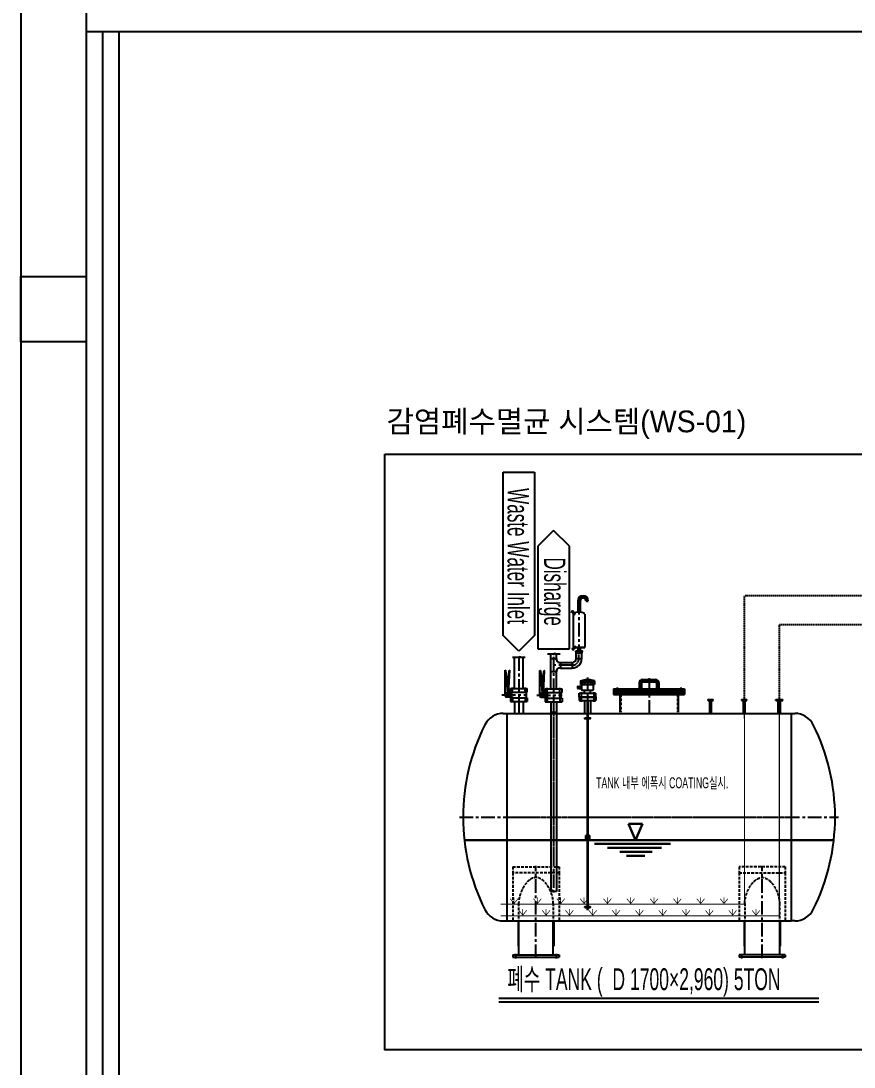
# Model space of a CAD drawing. Header units: millimetres. Extents: x 98929 to 11941380, y 952 to 54154.
# Drawn here: x 296707 to 304362, y 7261 to 16875 of the extents above; entities that cross this region are included whole.
import ezdxf

# ---------------------------------------------------------------- set-up
doc = ezdxf.new("R2010")
doc.units = ezdxf.units.MM
for name, pattern in [('CENTER', [2, 1.25, -0.25, 0.25, -0.25]), ('DASHED', [0.75, 0.5, -0.25]), ('HIDDEN', [0.375, 0.25, -0.125]), ('PHANTOM', [63.5, 31.75, -6.35, 6.35, -6.35, 6.35, -6.35])]:
    doc.linetypes.add(name, pattern=pattern)
for name, color, linetype in [('10', 1, 'Continuous'), ('2', 2, 'Continuous'), ('ARCH', 9, 'Continuous'), ('CL', 1, 'CENTER'), ('FORM', 7, 'Continuous'), ('LINE1', 6, 'Continuous'), ('도면층0', 7, 'Continuous'), ('도면층1', 7, 'CENTER'), ('도면층2', 5, 'HIDDEN'), ('도면층3', 4, 'PHANTOM'), ('도면층4', 5, 'Continuous')]:
    doc.layers.add(name, color=color, linetype=linetype)
doc.layers.add('MACHINE', color=4, linetype='Continuous', lineweight=30)
doc.styles.add('GHD', font='')
doc.styles.add('style2', font='', dxfattribs={"width": 0.6})
doc.styles.get('GHD').set_extended_font_data('Dotum')
doc.styles.get('style2').set_extended_font_data('Expo M')

msp = doc.modelspace()

# ---------------------------------------------------------------- linework, layer by layer
at = {"color": 7, "lineweight": -3}
for p, q in [((301574.8, 10892.8), (301574.8, 11015.4)), ((301574.8, 11015.4), (301628.4, 11015.4)), ((301628.4, 11015.4), (301628.4, 11003.7)), ((301651.9, 10980.2), (301663.6, 10980.2)), ((301663.6, 10980.2), (301663.6, 10928.1)), ((301628.4, 10892.8), (301574.8, 10892.8)), ((301628.4, 10904.6), (301628.4, 10892.8)), ((301663.6, 10928.1), (301651.9, 10928.1))]:
    msp.add_line(p, q, dxfattribs=at)
for p, q in [((302422, 10822.8), (302441.9, 10822.8)), ((302426.1, 10801.4), (302422.5, 10801.4))]:
    msp.add_line(p, q)
for centre, start, end in [((301651.9, 11003.7), 180, 270), ((301651.9, 10904.6), 90, 180)]:
    msp.add_arc(centre, 23.5, start, end, dxfattribs=at)
at = {"layer": '10', "color": 1}
for p, q in [((301137.9, 11227), (301137.9, 12727.7)), ((301137.9, 12727.7), (301426.9, 12727.7)), ((301426.9, 12727.7), (301426.9, 11227)), ((301601.6, 12192.3), (301457.1, 12047.7)), ((301746.2, 12047.7), (301601.6, 12192.3)), ((301457.1, 12047.7), (301457.1, 11104.1)), ((301746.2, 11104.1), (301746.2, 12047.7)), ((301282.3, 11082.4), (301137.9, 11227)), ((301426.9, 11227), (301282.3, 11082.4)), ((301457.1, 11104.1), (301746.2, 11104.1))]:
    msp.add_line(p, q, dxfattribs=at)
at = {"layer": '2', "color": 3}
msp.add_lwpolyline([(300051.4, 12894.6), (310771, 12894.6), (310771, 7419.9), (300051.4, 7419.9)], close=True, dxfattribs=at)
at = {"layer": 'ARCH'}
for p, q in [((296706.6, 27175.3), (296706.6, 4735.8)), ((297306.6, 26575.3), (297306.6, 4735.8)), ((313806.6, 16775.3), (297306.6, 16775.3)), ((297456.6, 16775.3), (297456.6, 4735.8)), ((297606.6, 16775.3), (297606.6, 4735.8)), ((296706.6, 14525.3), (297306.6, 14525.3)), ((296706.6, 13925.3), (296706.6, 14525.3)), ((297306.6, 14525.3), (297306.6, 13925.3)), ((297306.6, 13925.3), (296706.6, 13925.3))]:
    msp.add_line(p, q, dxfattribs=at)
at = {"layer": 'CL', "ltscale": 30}
msp.add_line((301834.3, 11015.4), (301834.3, 11069), dxfattribs=at)
msp.add_arc((301773.1, 11015.4), 61.3, 270, 0, dxfattribs=at)
at = {"layer": 'LINE1', "color": 1, "linetype": 'DASHED', "ltscale": 0.5}
for p, q in [((303354.7, 10639.8), (303354.7, 11590.3)), ((305221.1, 11590.3), (303354.7, 11590.3)), ((309756.7, 11325.2), (303675.6, 11325.2)), ((303675.6, 10639.8), (303675.6, 11325.2))]:
    msp.add_line(p, q, dxfattribs=at)
at = {"layer": 'MACHINE', "color": 4}
msp.add_line((301913.3, 10518.7), (301913.3, 8703.8), dxfattribs=at)
at = {"layer": 'MACHINE', "color": 5}
for p, q in [((302418.5, 9497.2), (302288.4, 9497.2)), ((302288.4, 9497.2), (302353.5, 9345.4)), ((302353.5, 9345.4), (302418.5, 9497.2)), ((300781.1, 9345.4), (304176.1, 9345.4)), ((301977.5, 9313.6), (302676.6, 9313.6)), ((302676.6, 9313.6), (302093.3, 9313.6)), ((302097, 9276.2), (302594.3, 9276.2)), ((302209.2, 9238.8), (302508.2, 9238.8)), ((302594.3, 9276.2), (302213, 9276.2)), ((302272.7, 9201.4), (302441.1, 9201.4)), ((302441.1, 9201.4), (302332.6, 9201.4))]:
    msp.add_line(p, q, dxfattribs=at)
at = {"layer": 'MACHINE', "color": 4}
for points in [[(301912.2, 10629.1), (301914.4, 10629.1), (301914.4, 8711), (301912.2, 8711)], [(301889.4, 8725.9), (301937.2, 8725.9), (301937.2, 8734.6), (301889.4, 8734.6)]]:
    msp.add_lwpolyline(points, close=True, dxfattribs=at)
msp.add_lwpolyline([(301896.8, 9386.9, -0.414214), (301900.4, 9390.5), (301926.3, 9390.5, -0.414214), (301929.9, 9386.9), (301929.9, 9345.4), (301896.8, 9345.4)], format="xyb", close=True, dxfattribs=at)
at = {"layer": '도면층0', "ltscale": 100}
for p, q in [((301823.6, 11544.2), (301823.6, 11441.8)), ((301845.1, 11544.2), (301845.1, 11441.8)), ((301898.6, 11544.2), (301920.1, 11544.2)), ((301780.8, 11421.6), (301780.8, 11120.9)), ((301887.9, 11421.6), (301887.9, 11120.9)), ((301574.8, 10736.2), (301574.8, 11059.9)), ((301628.4, 11003.7), (301628.4, 11059.1)), ((301780.8, 11120.9), (301789.9, 11120.9)), ((301780.8, 11120.9), (301780.8, 11117.7)), ((301780.8, 11117.7), (301786.7, 11117.7)), ((301803.5, 11120.9), (301887.9, 11120.9)), ((301804.3, 11117.7), (301887.9, 11117.7)), ((301823.6, 11117.7), (301823.6, 11085)), ((301845.1, 11117.7), (301845.1, 11085)), ((301887.9, 11117.7), (301887.9, 11120.9)), ((301241.4, 10739.5), (301241.4, 11029.1)), ((301321.8, 10739.5), (301321.8, 11028.3)), ((301155, 10680.5), (301155, 10908.6)), ((301155, 10908.6), (301160.4, 10908.6)), ((301160.4, 10908.6), (301176.2, 10697.8)), ((301170.4, 10774.3), (301196, 10907.6)), ((301171.3, 10762.9), (301199.1, 10907.6)), ((301187.2, 10697.8), (301199.1, 10907.6)), ((301196, 10907.6), (301199.1, 10907.6)), ((301475, 10677.3), (301475, 10905.4)), ((301475, 10905.4), (301480.3, 10905.4)), ((301480.3, 10905.4), (301496.1, 10694.5)), ((301490.4, 10771.1), (301516, 10904.4)), ((301491.3, 10759.7), (301519, 10904.4)), ((301507.1, 10694.5), (301519, 10904.4)), ((301516, 10904.4), (301519, 10904.4)), ((301628.4, 10736.2), (301628.4, 10904.6)), ((301849, 10809.1), (301859.8, 10814.5)), ((301849, 10809.1), (301849, 10777)), ((301849, 10777), (301977.6, 10777)), ((301859.8, 10814.5), (301966.9, 10814.5)), ((301859.8, 10728.7), (301859.8, 10777)), ((301860.5, 10814.5), (301860.5, 10787.7)), ((301860.5, 10787.7), (301873.4, 10787.7)), ((301873.4, 10787.7), (301873.4, 10814.5)), ((301880.1, 10814.5), (301880.1, 10787.7)), ((301880.1, 10787.7), (301893, 10787.7)), ((301893, 10787.7), (301893, 10814.5)), ((301906.9, 10814.5), (301906.9, 10787.7)), ((301906.9, 10787.7), (301919.8, 10787.7)), ((301919.8, 10787.7), (301919.8, 10814.5)), ((301933.7, 10787.7), (301933.7, 10814.5)), ((301946.5, 10787.7), (301933.7, 10787.7)), ((301946.5, 10814.5), (301946.5, 10787.7)), ((301953.3, 10787.7), (301953.3, 10814.5)), ((301966.1, 10787.7), (301953.3, 10787.7)), ((301966.1, 10814.5), (301966.1, 10787.7)), ((301977.6, 10809.1), (301966.9, 10814.5)), ((301966.9, 10728.7), (301966.9, 10777)), ((301977.6, 10809.1), (301977.6, 10777)), ((302387.2, 10792.8), (302387.2, 10737.3)), ((302408.5, 10790.7), (302408.5, 10737.3)), ((302417.1, 10822.8), (302539.7, 10822.8)), ((302419.3, 10801.4), (302537.6, 10801.4)), ((302548.3, 10790.7), (302548.3, 10737.3)), ((302569.7, 10790.7), (302569.7, 10737.3)), ((301155, 10687), (301155, 10674)), ((301214.1, 10697.8), (301165.7, 10697.8)), ((301204.4, 10739.5), (301358.8, 10739.5)), ((301204.4, 10707.3), (301204.4, 10739.5)), ((301204.4, 10707.3), (301358.8, 10707.3)), ((301214.1, 10707.3), (301214.1, 10653.7)), ((301214.1, 10663.3), (301214.1, 10697.8)), ((301349.1, 10707.3), (301349.1, 10653.7)), ((301358.8, 10707.3), (301358.8, 10739.5)), ((301475, 10683.8), (301475, 10670.8)), ((301534.1, 10694.5), (301485.7, 10694.5)), ((301524.4, 10736.2), (301678.8, 10736.2)), ((301524.4, 10704.1), (301524.4, 10736.2)), ((301524.4, 10704.1), (301678.8, 10704.1)), ((301534.1, 10704.1), (301534.1, 10650.5)), ((301534.1, 10660.1), (301534.1, 10694.5)), ((301669.1, 10704.1), (301669.1, 10650.5)), ((301678.8, 10704.1), (301678.8, 10736.2)), ((301821.3, 10761), (301820.3, 10759.9)), ((301820.3, 10759.9), (301820.3, 10740.5)), ((301820.3, 10759.9), (301831, 10759.9)), ((301820.3, 10759.1), (301831, 10759.1)), ((301820.3, 10756.2), (301831, 10756.2)), ((301820.3, 10754.9), (301831, 10754.9)), ((301820.3, 10750.9), (301831, 10750.9)), ((301820.3, 10749.4), (301831, 10749.4)), ((301820.3, 10745.3), (301831, 10745.3)), ((301820.3, 10744.1), (301831, 10744.1)), ((301820.3, 10741.2), (301831, 10741.2)), ((301820.3, 10740.5), (301821.3, 10739.4)), ((301820.3, 10740.5), (301831, 10740.5)), ((301821.3, 10761), (301830, 10761)), ((301821.3, 10739.4), (301830, 10739.4)), ((301831, 10759.9), (301830, 10761)), ((301830, 10739.4), (301831, 10740.5)), ((301831, 10759.9), (301831, 10740.5)), ((301831, 10754.6), (301836.6, 10754.6)), ((301831, 10745.7), (301836.6, 10745.7)), ((301836.1, 10696.6), (301990.5, 10696.6)), ((301836.1, 10664.5), (301836.1, 10696.6)), ((301837.7, 10761), (301836.6, 10759.9)), ((301836.6, 10759.9), (301836.6, 10740.5)), ((301836.6, 10740.5), (301837.7, 10739.4)), ((301837.7, 10761), (301859.8, 10761)), ((301837.7, 10739.4), (301859.8, 10739.4)), ((301865.1, 10723.4), (301961.5, 10723.4)), ((301886.5, 10696.6), (301886.5, 10723.4)), ((301940.1, 10696.6), (301940.1, 10723.4)), ((301990.5, 10664.5), (301990.5, 10696.6)), ((302151.8, 10737.3), (302151.8, 10717)), ((302151.8, 10737.3), (302304.7, 10737.3)), ((302151.8, 10737.3), (302805.4, 10737.3)), ((302151.8, 10717), (302151.8, 10704)), ((302151.8, 10717), (302805.4, 10717)), ((302151.8, 10717), (302805.4, 10717)), ((302151.8, 10710.5), (302805.4, 10710.5)), ((302151.8, 10704), (302805.4, 10704)), ((302151.8, 10704), (302151.8, 10685.5)), ((302151.8, 10704), (302805.4, 10704)), ((302151.8, 10685.5), (302805.4, 10685.5)), ((302210.8, 10685.5), (302210.8, 10522)), ((302746.4, 10685.5), (302746.4, 10522)), ((302805.4, 10737.3), (302805.4, 10704)), ((302805.4, 10704), (302805.4, 10685.5)), ((301165.7, 10663.3), (301214.1, 10663.3)), ((301204.4, 10653.7), (301358.8, 10653.7)), ((301204.4, 10653.7), (301204.4, 10621.6)), ((301204.4, 10621.6), (301358.8, 10621.6)), ((301241.4, 10621.6), (301241.4, 10511.2)), ((301321.8, 10621.6), (301321.8, 10511.2)), ((301358.8, 10653.7), (301358.8, 10621.6)), ((301485.7, 10660.1), (301534.1, 10660.1)), ((301524.4, 10650.5), (301524.4, 10618.4)), ((301524.4, 10650.5), (301678.8, 10650.5)), ((301524.4, 10618.4), (301678.8, 10618.4)), ((301574.8, 10618.4), (301574.8, 10511.2)), ((301628.4, 10618.4), (301628.4, 10511.2)), ((301678.8, 10650.5), (301678.8, 10618.4)), ((301836.1, 10664.5), (301990.5, 10664.5)), ((301836.1, 10664.5), (301836.1, 10661.2)), ((301836.1, 10661.2), (301990.5, 10661.2)), ((301836.1, 10661.2), (301836.1, 10629.1)), ((301836.1, 10629.1), (301990.5, 10629.1)), ((301886.5, 10629.1), (301886.5, 10511.2)), ((301940.1, 10629.1), (301940.1, 10511.2)), ((301990.5, 10664.5), (301990.5, 10661.2)), ((301990.5, 10661.2), (301990.5, 10629.1)), ((303020.9, 10639.8), (303067, 10639.8)), ((303020.9, 10629.1), (303020.9, 10639.8)), ((303020.9, 10629.1), (303067, 10629.1)), ((303035.9, 10511.2), (303035.9, 10629.1)), ((303052, 10511.2), (303052, 10629.1)), ((303067, 10629.1), (303067, 10639.8)), ((303331.7, 10639.8), (303377.7, 10639.8)), ((303331.7, 10629.1), (303331.7, 10639.8)), ((303331.7, 10629.1), (303377.7, 10629.1)), ((303346.7, 10511.2), (303346.7, 10629.1)), ((303362.7, 10511.2), (303362.7, 10629.1)), ((303377.7, 10629.1), (303377.7, 10639.8)), ((303643.5, 10639.8), (303707.8, 10639.8)), ((303643.5, 10629.1), (303643.5, 10639.8)), ((303643.5, 10629.1), (303707.8, 10629.1)), ((303664.9, 10511.2), (303664.9, 10629.1)), ((303686.4, 10511.2), (303686.4, 10629.1)), ((303707.8, 10629.1), (303707.8, 10639.8)), ((301171.5, 10511.2), (301171.5, 8604.1)), ((301574.8, 10511.2), (301574.8, 8879.8)), ((301628.4, 10511.2), (301628.4, 8879.8)), ((303785.8, 10511.2), (303785.8, 8604.1)), ((301275.1, 8604.1), (301275.1, 8370.4)), ((301280.1, 8604.1), (301280.1, 8293.5)), ((301598.5, 8293.8), (301598.5, 8604.1)), ((301603.6, 8604.1), (301603.6, 8370.4)), ((303353.6, 8604.1), (303353.6, 8370.4)), ((303358.7, 8293.8), (303358.7, 8604.1)), ((303677.1, 8604.1), (303677.1, 8293.5)), ((303682.2, 8604.1), (303682.2, 8370.4)), ((301275.1, 8370.4), (301280.1, 8370.4)), ((301603.6, 8370.4), (301598.5, 8370.4)), ((303353.6, 8370.4), (303358.7, 8370.4)), ((303682.2, 8370.4), (303677.1, 8370.4)), ((301227.1, 8293.5), (301227.1, 8272.3)), ((301227.1, 8293.5), (301651.6, 8293.5)), ((301227.1, 8272.3), (301651.6, 8272.3)), ((301651.6, 8293.5), (301651.6, 8272.3)), ((303305.7, 8293.5), (303305.7, 8272.3)), ((303730.2, 8293.5), (303305.7, 8293.5)), ((303730.2, 8272.3), (303305.7, 8272.3)), ((303730.2, 8293.5), (303730.2, 8272.3)), ((301097, 7894), (304038.2, 7894)), ((301097, 7861.8), (304038.2, 7861.8))]:
    msp.add_line(p, q, dxfattribs=at)
at = {"layer": '도면층0', "ltscale": 30}
for p, q in [((301764.4, 11443.5), (301777.3, 11456.3)), ((301768.4, 11439.5), (301764.4, 11443.5)), ((301781.2, 11452.3), (301768.4, 11439.5)), ((301790.9, 11420.8), (301770.3, 11441.4)), ((301777.3, 11456.3), (301781.2, 11452.3)), ((301779.3, 11450.4), (301799.9, 11429.8)), ((301772.9, 11107.8), (301768.9, 11103.8)), ((301768.9, 11103.8), (301781.7, 11091)), ((301785.7, 11095), (301772.9, 11107.8)), ((301795.4, 11126.4), (301774.8, 11105.9)), ((301781.7, 11091), (301785.7, 11095)), ((301783.8, 11096.9), (301804.4, 11117.5)), ((301808.3, 11069), (301860.4, 11069)), ((301808.3, 11015.4), (301808.3, 11069)), ((301860.4, 11015.4), (301860.4, 11069)), ((301663.6, 10980.2), (301773.1, 10980.2)), ((301773.1, 10980.2), (301773.1, 10928.1)), ((301773.1, 10980.2), (301773.1, 10928.1)), ((301808.3, 11015.4), (301860.4, 11015.4)), ((301663.6, 10928.1), (301773.1, 10928.1)), ((301139.3, 10511.2), (301171.5, 10511.2)), ((301171.5, 10511.2), (303785.8, 10511.2)), ((303785.8, 10511.2), (303817.9, 10511.2)), ((301139.3, 8604.1), (301171.5, 8604.1)), ((301171.5, 8604.1), (303785.8, 8604.1)), ((303817.9, 8604.1), (303785.8, 8604.1))]:
    msp.add_line(p, q, dxfattribs=at)
at = {"layer": '도면층0', "linetype": 'HIDDEN', "ltscale": 3}
msp.add_line((301171.5, 9557.7), (303785.8, 9557.7), dxfattribs=at)
at = {"layer": '도면층0', "ltscale": 100}
for points in [[(301805.8, 11085), (301862.9, 11085), (301862.9, 11077), (301805.8, 11077)], [(301805.8, 11069), (301862.9, 11069), (301862.9, 11077), (301805.8, 11077)]]:
    msp.add_lwpolyline(points, close=True, dxfattribs=at)
at = {"layer": '도면층0', "ltscale": 30}
msp.add_lwpolyline([(301889.4, 10470.8), (301937.2, 10470.8), (301937.2, 10462), (301889.4, 10462)], close=True, dxfattribs=at)
at = {"layer": '도면층0', "ltscale": 100}
for centre in [(301174.7, 10680.5), (301494.6, 10677.3)]:
    msp.add_circle(centre, 7.64, dxfattribs=at)
for centre, radius, start, end in [((301871.8, 11544.2), 48.2, 0, 180), ((301871.8, 11544.2), 26.8, 0, 180), ((301834.3, 11335.2), 107.1, 63.6122, 111.63821), ((301791.5, 11421.6), 10.7, 140.07841, 180), ((301877.2, 11421.6), 10.7, 0, 63.6122), ((301913.3, 10696.6), 126.6, 68.59417, 111.40583), ((302419.3, 10790.7), 32.1, 90, 180), ((302419.3, 10790.7), 10.7, 90, 180), ((302537.6, 10790.7), 32.1, 0, 90), ((302537.6, 10790.7), 10.7, 0, 90), ((301165.7, 10687), 10.7, 90, 180), ((301165.7, 10674), 10.7, 180, 270), ((301485.7, 10683.8), 10.7, 90, 180), ((301865.1, 10728.7), 5.36, 180, 270), ((301961.5, 10728.7), 5.36, 270, 0), ((301485.7, 10670.8), 10.7, 180, 270)]:
    msp.add_arc(centre, radius, start, end, dxfattribs=at)
at = {"layer": '도면층0', "ltscale": 30}
for centre, radius, start, end in [((301790.6, 11430.1), 9.3, 272.1144, 357.8856), ((301795.1, 11117.1), 9.3, 2.1144, 87.8856), ((301773.1, 11015.4), 87.3, 270, 0), ((301773.1, 11015.4), 35.3, 270, 0), ((301139.3, 10321.6), 189.6, 90, 153.41127), ((303817.9, 10321.6), 189.6, 26.58873, 90), ((302665.6, 9557.7), 1896.4, 153.41127, 206.58873), ((302291.6, 9557.7), 1896.4, 333.41127, 26.58873), ((301139.3, 8793.7), 189.6, 206.58873, 270), ((303817.9, 8793.7), 189.6, 270, 333.41127)]:
    msp.add_arc(centre, radius, start, end, dxfattribs=at)
at = {"layer": '도면층0', "ltscale": 100}
msp.add_ellipse((301588.2, 8879.8), major_axis=(-13.4, 0), ratio=0.495603, dxfattribs=at)
at = {"layer": '도면층0', "ltscale": 100, "extrusion": (0, 0, -1)}
msp.add_ellipse((301615, 8879.8), major_axis=(-13.4, 0), ratio=0.495603, start_param=3.141593, end_param=6.283185, dxfattribs=at)
at = {"layer": '도면층1', "ltscale": 100}
for p, q in [((301834.3, 11544.2), (301834.3, 11066.8)), ((301909.3, 11544.2), (301909.3, 11533.4)), ((301799.2, 11421.5), (301767.1, 11453.6)), ((301803.7, 11125.7), (301771.6, 11093.6)), ((301281.6, 11026.7), (301281.6, 10503.7)), ((301601.6, 11031.8), (301601.6, 8864.4)), ((301773.1, 10954.1), (301572.6, 10954.1)), ((301913.3, 10839.6), (301913.3, 10511.2)), ((302397.8, 10790.7), (302397.8, 10726.6)), ((302419.3, 10812.2), (302537.6, 10812.2)), ((302478.6, 10833.5), (302478.6, 10489.8)), ((302559, 10790.7), (302559, 10726.6)), ((301126.7, 10680.5), (301358.8, 10680.5)), ((301223.7, 10696.6), (301223.7, 10750.2)), ((301339.5, 10696.6), (301339.5, 10750.2)), ((301446.6, 10677.3), (301678.8, 10677.3)), ((301543.7, 10693.4), (301543.7, 10747)), ((301543.7, 10696.6), (301543.7, 10607.7)), ((301659.5, 10693.4), (301659.5, 10747)), ((301659.5, 10696.6), (301659.5, 10607.7)), ((301818.2, 10750.2), (301861.9, 10750.2)), ((301855.4, 10707.3), (301855.4, 10618.4)), ((301971.2, 10706.2), (301971.2, 10618.4)), ((302186.1, 10748), (302186.1, 10674.8)), ((302771.1, 10748), (302771.1, 10674.8)), ((301223.7, 10664.5), (301223.7, 10610.9)), ((301281.6, 10664.5), (301281.6, 10538)), ((301281.6, 10664.5), (301281.6, 10538)), ((301281.6, 10654.9), (301281.6, 10538)), ((301339.5, 10664.5), (301339.5, 10610.9)), ((301601.6, 10672), (301601.6, 9123.7)), ((301601.6, 10672), (301601.6, 9123.7)), ((301601.6, 10672), (301601.6, 9123.7)), ((301601.6, 10662.4), (301601.6, 9123.7)), ((301913.3, 10672), (301913.3, 10545.5)), ((301913.3, 10672), (301913.3, 10545.5)), ((301913.3, 10672), (301913.3, 10545.5)), ((301913.3, 10662.4), (301913.3, 10545.5)), ((303026.8, 10623.7), (303026.8, 10645.2)), ((303043.9, 10645.2), (303043.9, 10500.5)), ((303061.1, 10623.7), (303061.1, 10645.2)), ((303337.6, 10623.7), (303337.6, 10645.2)), ((303354.7, 10645.2), (303354.7, 10500.5)), ((303371.8, 10623.7), (303371.8, 10645.2)), ((303654.2, 10623.7), (303654.2, 10642.2)), ((303675.6, 10642.5), (303675.6, 10514.5)), ((303697.1, 10623.7), (303697.1, 10643.1)), ((300737.1, 9557.7), (304220.2, 9557.7)), ((301439.3, 8261.6), (301439.3, 9111.5)), ((303517.9, 8261.6), (303517.9, 9111.5)), ((301251.8, 8302.7), (301251.8, 8259.9)), ((301626.8, 8259.9), (301626.8, 8302.7)), ((303330.4, 8259.9), (303330.4, 8302.7)), ((303705.4, 8302.7), (303705.4, 8259.9))]:
    msp.add_line(p, q, dxfattribs=at)
for centre, radius, start, end in [((301871.8, 11544.2), 37.5, 0, 180), ((302419.3, 10790.7), 21.4, 90, 180), ((302537.6, 10790.7), 21.4, 0, 90)]:
    msp.add_arc(centre, radius, start, end, dxfattribs=at)
at = {"layer": '도면층2', "ltscale": 100}
for p, q in [((302218.6, 10685.5), (302218.6, 10522)), ((302738.6, 10685.5), (302738.6, 10522)), ((301574.8, 10522), (301628.4, 10522)), ((301574.8, 10518.7), (301628.4, 10518.7)), ((303305.7, 9100.8), (303305.7, 9046.9)), ((303730.2, 9100.8), (303730.2, 9046.9))]:
    msp.add_line(p, q, dxfattribs=at)
at = {"layer": '도면층2', "color": 1, "ltscale": 100}
for p, q in [((301227.1, 9100.8), (301227.1, 9046.9)), ((301227.1, 9100.8), (301651.6, 9100.8)), ((301227.1, 9046.9), (301227.1, 8605.9)), ((301651.6, 9046.9), (301227.1, 9046.9)), ((301651.6, 9100.8), (301651.6, 9046.9)), ((301651.6, 9046.9), (301651.6, 8604.1)), ((303730.2, 9100.8), (303305.7, 9100.8)), ((303305.7, 9046.9), (303730.2, 9046.9)), ((303305.7, 9046.9), (303305.7, 8604.1)), ((303730.2, 9046.9), (303730.2, 8605.9)), ((301280.1, 8763.9), (301280.1, 8604.1)), ((301598.5, 8764.1), (301598.5, 8604.1)), ((303358.7, 8764.1), (303358.7, 8604.1)), ((303677.1, 8763.9), (303677.1, 8604.1))]:
    msp.add_line(p, q, dxfattribs=at)
for points in [[(301598.5, 8764.1), (301598.5, 8766.8), (301598.5, 8769.6), (301598, 8782.8), (301596.8, 8793.5), (301591.5, 8825.4), (301585.5, 8846.8), (301572.8, 8878.9), (301567.9, 8889.7), (301556.8, 8910.9), (301550.7, 8921.3), (301540.3, 8936.5), (301536.6, 8941.5), (301528.8, 8951.3), (301524.7, 8956.2), (301516, 8965.4), (301511.4, 8969.9), (301501.6, 8978.4), (301496.3, 8982.4), (301485.2, 8989.6), (301479.4, 8992.8), (301470.1, 8996.8), (301466.8, 8997.9), (301460.3, 8999.9), (301457, 9000.7), (301446.9, 9002.5), (301439.9, 9002.9), (301429.6, 9002.1), (301426.2, 9001.6), (301419.5, 9000.2), (301416.2, 8999.3), (301406.5, 8996.1), (301400.4, 8993.3), (301388.8, 8986.8), (301383.3, 8983), (301373, 8975), (301368.2, 8970.7), (301359.1, 8961.8), (301354.8, 8957.1), (301342.6, 8942.6), (301335.5, 8932.6), (301322.6, 8912.1), (301316.8, 8901.7), (301306.6, 8880.4), (301302, 8869.6), (301294.3, 8848.2), (301291, 8837.6), (301283.1, 8805.8), (301280.1, 8784.8), (301280.1, 8763.9)], [(303358.7, 8764.1), (303358.7, 8766.8), (303358.8, 8769.6), (303359.3, 8782.8), (303360.4, 8793.5), (303365.7, 8825.4), (303371.8, 8846.8), (303384.5, 8878.9), (303389.4, 8889.7), (303400.4, 8910.9), (303406.6, 8921.3), (303417, 8936.5), (303420.7, 8941.5), (303428.5, 8951.3), (303432.6, 8956.2), (303441.3, 8965.4), (303445.9, 8969.9), (303455.7, 8978.4), (303460.9, 8982.4), (303472, 8989.6), (303477.9, 8992.8), (303487.2, 8996.8), (303490.4, 8997.9), (303497, 8999.9), (303500.3, 9000.7), (303510.4, 9002.5), (303517.4, 9002.9), (303527.6, 9002.1), (303531, 9001.6), (303537.7, 9000.2), (303541.1, 8999.3), (303550.8, 8996.1), (303556.9, 8993.3), (303568.5, 8986.8), (303574, 8983), (303584.2, 8975), (303589, 8970.7), (303598.1, 8961.8), (303602.4, 8957.1), (303614.6, 8942.6), (303621.8, 8932.6), (303634.7, 8912.1), (303640.4, 8901.7), (303650.7, 8880.4), (303655.2, 8869.6), (303663, 8848.2), (303666.2, 8837.6), (303674.2, 8805.8), (303677.1, 8784.8), (303677.1, 8763.9)]]:
    msp.add_open_spline(points, degree=3, knots=[0.4605866, 0.4605866, 0.4605866, 0.4605866, 0.46875, 0.46875, 0.5, 0.5, 0.5625, 0.5625, 0.59375, 0.59375, 0.625, 0.625, 0.640625, 0.640625, 0.65625, 0.65625, 0.671875, 0.671875, 0.6875, 0.6875, 0.703125, 0.703125, 0.7109375, 0.7109375, 0.71875, 0.71875, 0.734375, 0.734375, 0.7421875, 0.7421875, 0.75, 0.75, 0.765625, 0.765625, 0.78125, 0.78125, 0.796875, 0.796875, 0.8125, 0.8125, 0.84375, 0.84375, 0.875, 0.875, 0.90625, 0.90625, 0.9375, 0.9375, 1, 1, 1, 1], dxfattribs=at)
at = {"layer": '도면층3', "ltscale": 100}
for p, q in [((301545, 11059.9), (301596.1, 11059.9)), ((301596.1, 11049.9), (301611.3, 11066.6)), ((301596.1, 11059.9), (301596.1, 11049.9)), ((301611.3, 11066.6), (301611.3, 11059.1)), ((301611.3, 11059.1), (301662.4, 11059.1)), ((301223.6, 11029.1), (301274.8, 11029.1)), ((301274.8, 11019.2), (301289.9, 11035.8)), ((301274.8, 11029.1), (301274.8, 11019.2)), ((301289.9, 11035.8), (301289.9, 11028.3)), ((301289.9, 11028.3), (301341.1, 11028.3))]:
    msp.add_line(p, q, dxfattribs=at)
at = {"layer": '도면층4', "ltscale": 100, "flags": 128}
for points, const_width in [([(303355.7, 8757.3), (303354.7, 10511.2)], 10.7), ([(303675.6, 8650.2), (303675.6, 10511.2)], 10.7), ([(301116.4, 8757.3), (303354.7, 8757.3)], 10.7), ([(301238.6, 8820.8), (301238.6, 8763.9), (301202.7, 8808.5)], 6.7), ([(301238.6, 8820.8), (301238.6, 8763.9), (301274.6, 8808.5)], 6.7), ([(301452.9, 8820.8), (301452.9, 8763.9), (301416.9, 8808.5)], 6.7), ([(301452.9, 8820.8), (301452.9, 8763.9), (301488.9, 8808.5)], 6.7), ([(301667.2, 8820.8), (301667.2, 8763.9), (301631.2, 8808.5)], 6.7), ([(301667.2, 8820.8), (301667.2, 8763.9), (301631.2, 8808.5)], 6.7), ([(301667.2, 8820.8), (301667.2, 8763.9), (301703.2, 8808.5)], 6.7), ([(301667.2, 8820.8), (301667.2, 8763.9), (301703.2, 8808.5)], 6.7), ([(301881.5, 8820.8), (301881.5, 8763.9), (301845.5, 8808.5)], 6.7), ([(301881.5, 8820.8), (301881.5, 8763.9), (301917.4, 8808.5)], 6.7), ([(302095.8, 8820.8), (302095.8, 8763.9), (302059.8, 8808.5)], 6.7), ([(302095.8, 8820.8), (302095.8, 8763.9), (302131.7, 8808.5)], 6.7), ([(302310.1, 8820.8), (302310.1, 8763.9), (302274.1, 8808.5)], 6.7), ([(302310.1, 8820.8), (302310.1, 8763.9), (302346, 8808.5)], 6.7), ([(302524.3, 8820.8), (302524.3, 8763.9), (302488.4, 8808.5)], 6.7), ([(302524.3, 8820.8), (302524.3, 8763.9), (302560.3, 8808.5)], 6.7), ([(302738.6, 8820.8), (302738.6, 8763.9), (302702.7, 8808.5)], 6.7), ([(302738.6, 8820.8), (302738.6, 8763.9), (302774.6, 8808.5)], 6.7), ([(302952.9, 8820.8), (302952.9, 8763.9), (302916.9, 8808.5)], 6.7), ([(302952.9, 8820.8), (302952.9, 8763.9), (302988.9, 8808.5)], 6.7), ([(303167.2, 8820.8), (303167.2, 8763.9), (303131.2, 8808.5)], 6.7), ([(303167.2, 8820.8), (303167.2, 8763.9), (303203.2, 8808.5)], 6.7), ([(301116.4, 8650.2), (303675.6, 8650.2)], 10.7), ([(301318.2, 8713.7), (301318.2, 8656.7), (301282.2, 8701.4)], 6.7), ([(301318.2, 8713.7), (301318.2, 8656.7), (301354.1, 8701.4)], 6.7), ([(301532.5, 8713.7), (301532.5, 8656.7), (301496.5, 8701.4)], 6.7), ([(301532.5, 8713.7), (301532.5, 8656.7), (301568.4, 8701.4)], 6.7), ([(301746.8, 8713.7), (301746.8, 8656.7), (301710.8, 8701.4)], 6.7), ([(301746.8, 8713.7), (301746.8, 8656.7), (301710.8, 8701.4)], 6.7), ([(301746.8, 8713.7), (301746.8, 8656.7), (301782.7, 8701.4)], 6.7), ([(301746.8, 8713.7), (301746.8, 8656.7), (301782.7, 8701.4)], 6.7), ([(301961, 8713.7), (301961, 8656.7), (301925.1, 8701.4)], 6.7), ([(301961, 8713.7), (301961, 8656.7), (301997, 8701.4)], 6.7), ([(302175.3, 8713.7), (302175.3, 8656.7), (302139.4, 8701.4)], 6.7), ([(302175.3, 8713.7), (302175.3, 8656.7), (302211.3, 8701.4)], 6.7), ([(302389.6, 8713.7), (302389.6, 8656.7), (302353.6, 8701.4)], 6.7), ([(302389.6, 8713.7), (302389.6, 8656.7), (302425.6, 8701.4)], 6.7), ([(302603.9, 8713.7), (302603.9, 8656.7), (302567.9, 8701.4)], 6.7), ([(302603.9, 8713.7), (302603.9, 8656.7), (302639.9, 8701.4)], 6.7), ([(302818.2, 8713.7), (302818.2, 8656.7), (302782.2, 8701.4)], 6.7), ([(302818.2, 8713.7), (302818.2, 8656.7), (302854.1, 8701.4)], 6.7), ([(303032.5, 8713.7), (303032.5, 8656.7), (302996.5, 8701.4)], 6.7), ([(303032.5, 8713.7), (303032.5, 8656.7), (303068.4, 8701.4)], 6.7), ([(303246.8, 8713.7), (303246.8, 8656.7), (303210.8, 8701.4)], 6.7), ([(303246.8, 8713.7), (303246.8, 8656.7), (303282.7, 8701.4)], 6.7), ([(303461, 8713.7), (303461, 8656.7), (303425.1, 8701.4)], 6.7), ([(303461, 8713.7), (303461, 8656.7), (303497, 8701.4)], 6.7)]:
    msp.add_lwpolyline(points, dxfattribs=dict(at, const_width=const_width))

# ---------------------------------------------------------------- texts
at = {"layer": 'FORM', "color": 4, "style": 'GHD'}
msp.add_text('감염폐수멸균 시스템(WS-01)', height=200, dxfattribs=at).set_placement((300066.4, 13094.6))
at = {"layer": '도면층0', "color": 2, "style": 'style2', "width": 0.6}
for s, height, p in [('폐수 TANK (', 200.89, (301176.6, 7967.6)), ('D 1700×2,960) 5TON', 200.893, (302141.6, 7967.6))]:
    msp.add_text(s, height=height, dxfattribs=at).set_placement(p)
at = {"layer": '도면층0', "color": 2, "ltscale": 100, "char_height": 195.871, "width": 2955.289, "attachment_point": 5, "rotation": 270, "style": 'style2'}
for s, insert in [('\\A1;Waste Water Inlet', (301274.8, 11957.1)), ('\\A1;Disharge', (301582.7, 11630))]:
    msp.add_mtext(s, dxfattribs=dict(at, insert=insert))
at = {"layer": '도면층0', "color": 2, "ltscale": 100, "insert": (302599.8, 9867.8), "char_height": 100.446, "width": 1361.121, "attachment_point": 5, "style": 'style2'}
msp.add_mtext('\\A1;TANK 내부 에폭시 COATING실시. ', dxfattribs=at)

doc.saveas('drawing.dxf')
